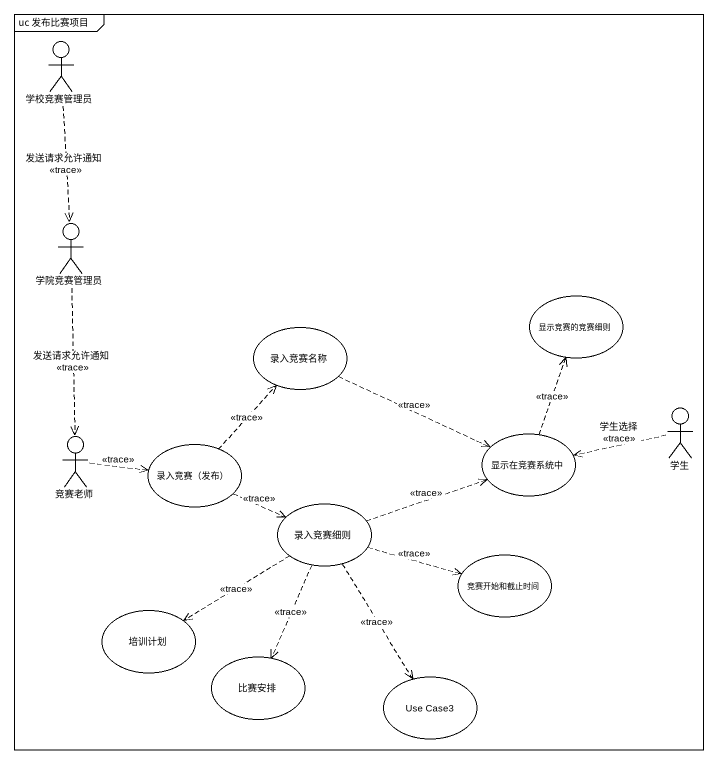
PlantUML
@startuml
mainframe uc 发布比赛项目
actor 学校竞赛管理员
actor 学院竞赛管理员
usecase 显示竞赛的竞赛细则
usecase 录入竞赛名称
actor 竞赛老师
usecase 显示在竞赛系统中
actor 学生
usecase "录入竞赛（发布）" as 录入竞赛_发布
usecase 录入竞赛细则
usecase 竞赛开始和截止时间
usecase 培训计划
usecase 比赛安排
usecase "Use Case3" as Use_Case3
学校竞赛管理员 ..> 学院竞赛管理员 : 发送请求允许通知\n<<trace>>
学院竞赛管理员 ..> 竞赛老师 : 发送请求允许通知\n<<trace>>
录入竞赛名称 .right.> 显示在竞赛系统中 : <<trace>>
竞赛老师 .right.> 录入竞赛_发布 : <<trace>>
显示在竞赛系统中 .up.> 显示竞赛的竞赛细则 : <<trace>>
学生 .left.> 显示在竞赛系统中 : 学生选择\n<<trace>>
录入竞赛_发布 .up.> 录入竞赛名称 : <<trace>>
录入竞赛_发布 .right.> 录入竞赛细则 : <<trace>>
录入竞赛细则 .right.> 显示在竞赛系统中 : <<trace>>
录入竞赛细则 .right.> 竞赛开始和截止时间 : <<trace>>
录入竞赛细则 ..> 培训计划 : <<trace>>
录入竞赛细则 ..> 比赛安排 : <<trace>>
录入竞赛细则 ..> Use_Case3 : <<trace>>
@enduml
